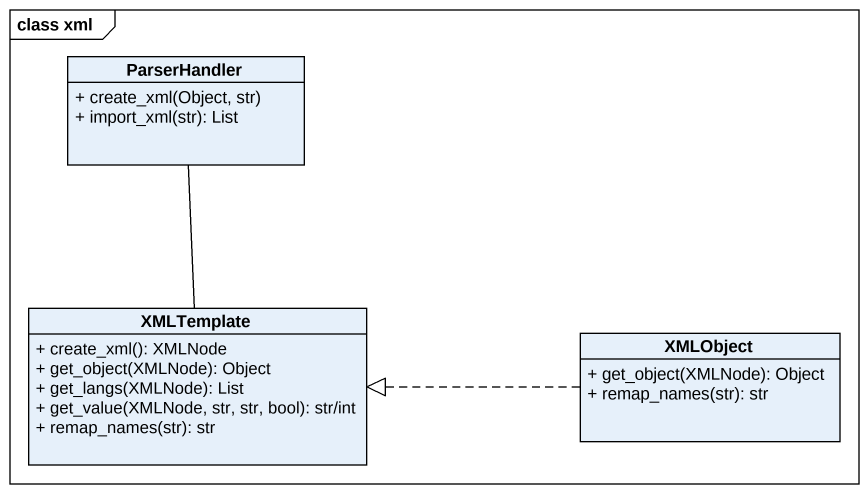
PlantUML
@startuml
mainframe class xml
hide circle
hide empty members
skinparam classAttributeIconSize 0
class ParserHandler {
  + create_xml(Object, str)
  + import_xml(str): List
}
class XMLTemplate {
  + create_xml(): XMLNode
  + get_object(XMLNode): Object
  + get_langs(XMLNode): List
  + get_value(XMLNode, str, str, bool): str/int
  + remap_names(str): str
}
class XMLObject {
  + get_object(XMLNode): Object
  + remap_names(str): str
}
ParserHandler -- XMLTemplate
XMLObject .left.|> XMLTemplate
@enduml
